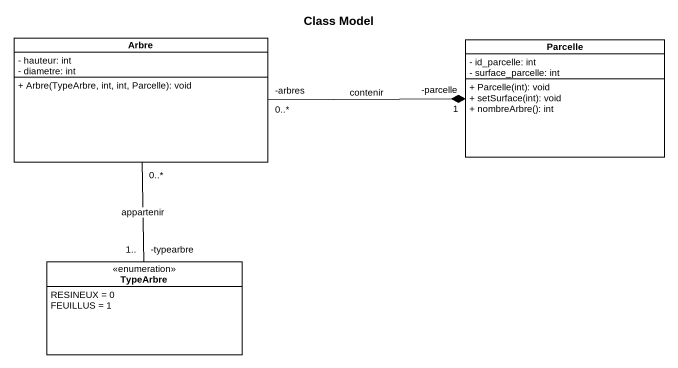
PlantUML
@startuml
title Class Model
hide circle
hide empty members
skinparam classAttributeIconSize 0
class Arbre {
  - hauteur: int
  - diametre: int
  + Arbre(TypeArbre, int, int, Parcelle): void
}
class Parcelle {
  - id_parcelle: int
  - surface_parcelle: int
  + Parcelle(int): void
  + setSurface(int): void
  + nombreArbre(): int
}
enum TypeArbre {
  RESINEUX = 0
  FEUILLUS = 1
}
Arbre "-arbres\n0..*" -right-* "-parcelle\n1" Parcelle : contenir
TypeArbre "-typearbre\n1.." -up- "0..*" Arbre : appartenir
@enduml
